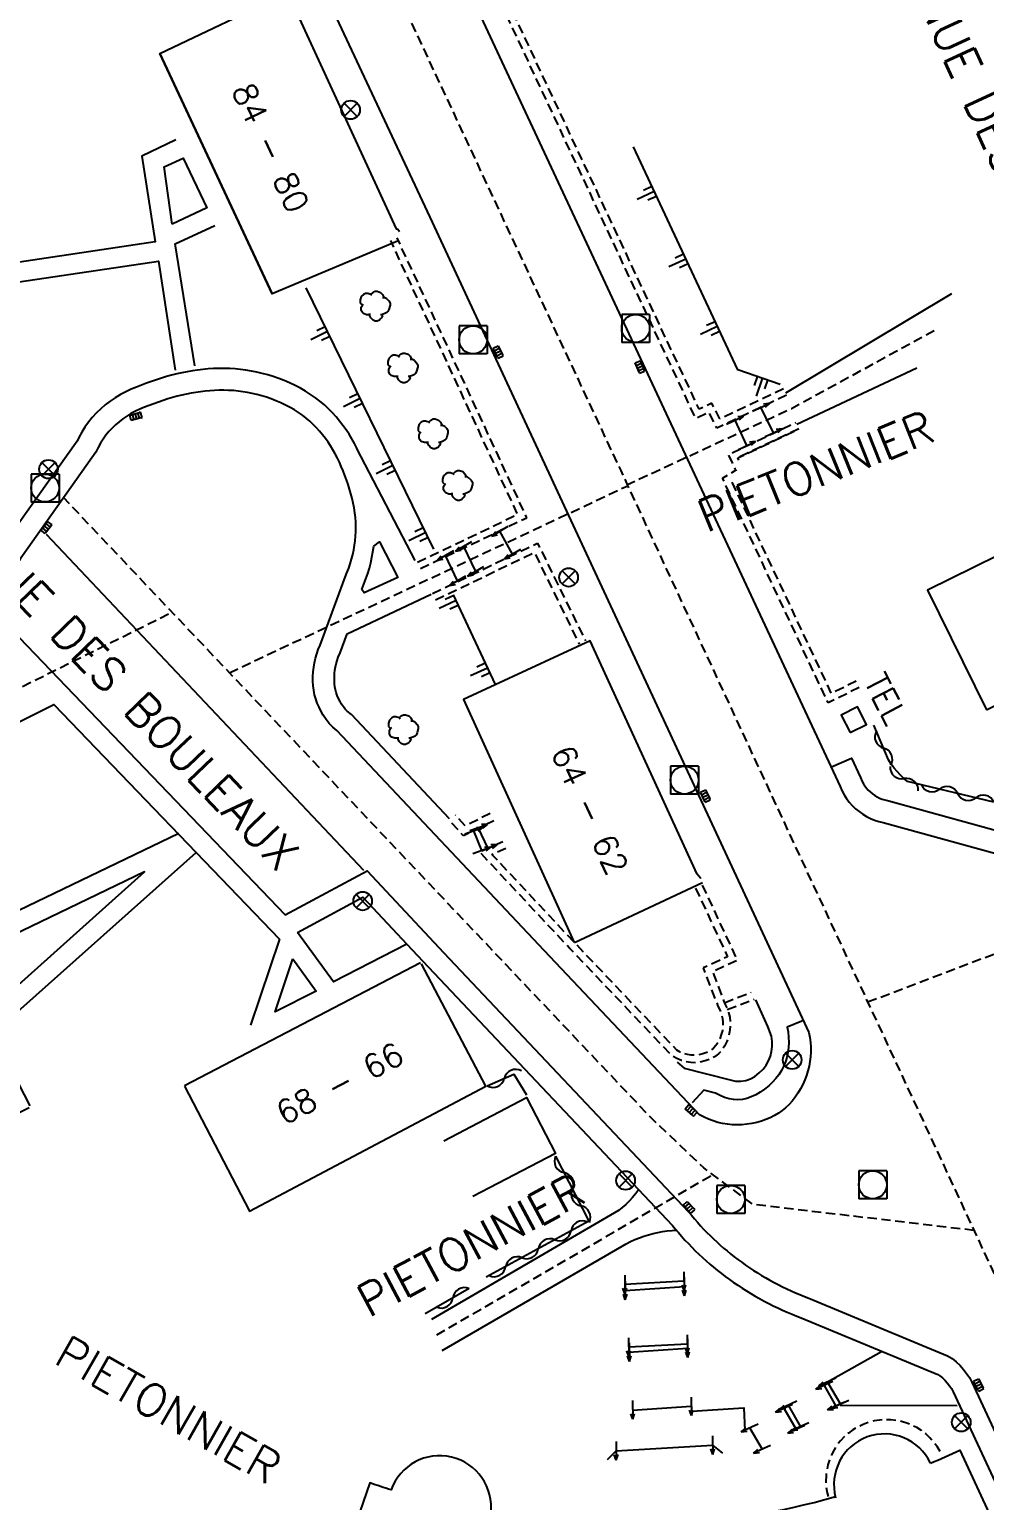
# Model space of a CAD drawing. Header units: millimetres. Extents: x 79000 to 80002, y 144000 to 145000.
# Drawn here: x 79482.6 to 79533.8, y 144551.8 to 144630.7 of the extents above; entities that cross this region are included whole.
import ezdxf
from ezdxf.enums import TextEntityAlignment as Align

# ---------------------------------------------------------------- set-up
doc = ezdxf.new("R2010")
doc.units = ezdxf.units.MM
doc.linetypes.add('DASHED', pattern=[0.75, 0.5, -0.25])
doc.layers.get('0').update_dxf_attribs({"linetype": 'CONTINUOUS'})
for name, color, linetype in [('W0001', 6, 'DASHED'), ('W0008', 7, 'CONTINUOUS'), ('W0017', 7, 'CONTINUOUS'), ('W0100', 7, 'CONTINUOUS'), ('W0105', 7, 'CONTINUOUS'), ('W0112', 1, 'DASHED'), ('W0211', 2, 'CONTINUOUS'), ('W0300', 7, 'CONTINUOUS'), ('W0310', 3, 'CONTINUOUS'), ('W0400', 7, 'CONTINUOUS'), ('W0420', 7, 'CONTINUOUS'), ('W0469', 7, 'CONTINUOUS'), ('W0984', 7, 'CONTINUOUS'), ('W0989', 7, 'CONTINUOUS'), ('W0991', 7, 'CONTINUOUS')]:
    doc.layers.add(name, color=color, linetype=linetype)
doc.styles.get("Standard").update_dxf_attribs({"font": 'romans.shx', "width": 0.85})

# ---------------------------------------------------------------- blocks, each defined once
blk = doc.blocks.new('t310o')
at = {"color": 0, "linetype": 'Continuous'}
for centre, start, end in [((-0.5, 0.375), 216.8699, 323.1304), ((0.5, -0.375), 36.8699, 143.1303)]:
    blk.add_arc(centre, 0.625, start, end, dxfattribs=at)
blk = doc.blocks.new('t211o')
at = {"color": 0, "linetype": 'Continuous'}
for p, q in [((0, 1), (0, 0)), ((-0.289, 0.5), (-0.289, 0)), ((0.289, 0.5), (0.289, 0))]:
    blk.add_line(p, q, dxfattribs=at)
blk = doc.blocks.new('t105o')
for p, q in [((-0.5, 0), (0.5, 0)), ((0.5, 0), (0.2, 0.1)), ((0.5, 0), (0.2, -0.1))]:
    blk.add_line(p, q)
blk = doc.blocks.new('T420')
for p, q in [((0.75, 0.75), (-0.75, 0.75)), ((-0.75, 0.75), (-0.75, -0.75)), ((0.75, 0.75), (0.75, -0.75)), ((0.75, -0.75), (-0.75, -0.75))]:
    blk.add_line(p, q)
blk.add_ellipse((0, 0), major_axis=(-0.53, 0.53), ratio=1, start_param=3.926991, end_param=10.210176)
blk = doc.blocks.new('T400')
for p, q in [((-0.15, 0.3), (0.15, 0.3)), ((-0.15, -0.25), (-0.15, 0.3)), ((-0.15, 0.15), (0.15, 0.15)), ((-0.15, 0), (0.15, 0)), ((0.15, 0.3), (0.15, -0.25)), ((-0.15, -0.15), (0.15, -0.15)), ((-0.15, -0.25), (-0.15, -0.3)), ((-0.15, -0.3), (0.15, -0.3)), ((0.15, -0.3), (0.15, -0.25))]:
    blk.add_line(p, q)
blk = doc.blocks.new('T300')
for p, q in [((-0.171, 0.743), (-0.057, 0.8)), ((-0.057, 0.8), (0.057, 0.8)), ((0.057, 0.8), (0.229, 0.743)), ((-0.8, 0.514), (-0.857, 0.343)), ((-0.857, 0.343), (-0.857, 0.171)), ((-0.857, 0.171), (-0.743, 0.057)), ((-0.686, 0.629), (-0.8, 0.514)), ((-0.8, -0.057), (-0.743, 0.057)), ((-0.743, 0.057), (-0.686, 0.114)), ((-0.571, 0.686), (-0.686, 0.629)), ((-0.457, 0.686), (-0.571, 0.686)), ((-0.286, 0.629), (-0.457, 0.686)), ((-0.286, 0.629), (-0.171, 0.743)), ((-0.229, 0.571), (-0.286, 0.629)), ((0.229, 0.743), (0.343, 0.629)), ((0.343, 0.629), (0.4, 0.514)), ((0.457, 0.457), (0.343, 0.457)), ((0.4, 0.514), (0.4, 0.457)), ((0.571, 0.4), (0.457, 0.457)), ((0.571, 0.4), (0.686, 0.286)), ((0.686, 0.286), (0.743, 0.171)), ((0.743, 0.057), (0.686, -0.171)), ((0.743, 0.171), (0.743, 0.057)), ((-0.8, -0.171), (-0.8, -0.057)), ((-0.8, -0.229), (-0.8, -0.171)), ((-0.743, -0.343), (-0.8, -0.229)), ((-0.686, -0.4), (-0.743, -0.343)), ((-0.514, -0.457), (-0.686, -0.4)), ((-0.4, -0.457), (-0.514, -0.457)), ((-0.4, -0.457), (-0.343, -0.457)), ((-0.343, -0.457), (-0.343, -0.4)), ((-0.343, -0.514), (-0.343, -0.457)), ((-0.286, -0.629), (-0.343, -0.514)), ((-0.171, -0.743), (-0.286, -0.629)), ((-0.057, -0.8), (-0.171, -0.743)), ((0.171, -0.743), (0.057, -0.8)), ((0.229, -0.686), (0.171, -0.743)), ((0.286, -0.457), (0.229, -0.457)), ((0.286, -0.629), (0.229, -0.686)), ((0.457, -0.4), (0.286, -0.457)), ((0.343, -0.514), (0.286, -0.629)), ((0.343, -0.514), (0.343, -0.457)), ((0.571, -0.343), (0.457, -0.4)), ((0.629, -0.286), (0.571, -0.343)), ((0.686, -0.171), (0.629, -0.286)), ((0.057, -0.8), (-0.057, -0.8))]:
    blk.add_line(p, q)
blk = doc.blocks.new('T469')
at = {"color": 0, "linetype": 'Continuous', "flags": 128}
for points in [[(-0.354, 0.354), (0.354, -0.354)], [(-0.354, -0.354), (0.354, 0.354)]]:
    blk.add_lwpolyline(points, dxfattribs=at)
at = {"color": 0, "linetype": 'Continuous'}
blk.add_circle((0, 0), 0.5, dxfattribs=at)

msp = doc.modelspace()

# ---------------------------------------------------------------- linework, layer by layer
at = {"layer": 'W0001', "flags": 128}
for points in [[(79487.73, 144672.296), (79488.18, 144668.137), (79489.567, 144661.904), (79491.224, 144656.954), (79494.008, 144650.456), (79497.174, 144643.678), (79514.287, 144607.083), (79522.29, 144589.856), (79538.58, 144554.866), (79548.618, 144532.865), (79552.5, 144523.522), (79556.651, 144511.583), (79560.167, 144498.385), (79561.827, 144488.156), (79562.656, 144478.718), (79562.745, 144470.057), (79562.089, 144463.106), (79560.52, 144456.073), (79558.712, 144450.345), (79555.048, 144442.667), (79551.395, 144436.851), (79546.259, 144430.274), (79541.64, 144425.476), (79535.15, 144420.155), (79531.507, 144417.749), (79526.075, 144414.738), (79520.899, 144412.473), (79515.107, 144410.677), (79506.391, 144409.019), (79497.251, 144408.426), (79466.285, 144406.888), (79415.071, 144405.017), (79390.291, 144403.999), (79341.387, 144401.973), (79331.745, 144403.067)], [(79527.539, 144578.582), (79554.447, 144588.787), (79567.998, 144593.567), (79580.456, 144597.415), (79594.401, 144601.371), (79605.542, 144604.38), (79612.364, 144606.063), (79620.36, 144607.932), (79628.786, 144610.153), (79635.249, 144612.184), (79640.385, 144614.146), (79642.877, 144615.232), (79644.333, 144615.926)], [(79531.113, 144614.584), (79523.45, 144610.402), (79514.645, 144606.312)], [(79533.243, 144566.33), (79521.379, 144567.721), (79518.752, 144569.684), (79515.941, 144572.343), (79484.393, 144605.632)], [(79493.29, 144596.244), (79514.664, 144606.271)], [(79463.37, 144586.193), (79490.218, 144599.486)], [(79504.417, 144560.721), (79519.233, 144569.324)]]:
    msp.add_lwpolyline(points, dxfattribs=at)
at = {"layer": 'W0008', "flags": 128}
for points in [[(79497.828, 144650.628), (79526.067, 144590.148), (79526.16, 144589.917), (79526.271, 144589.698), (79526.4, 144589.491), (79526.546, 144589.297), (79526.71, 144589.114), (79526.891, 144588.943), (79527.08, 144588.791), (79527.277, 144588.655), (79527.481, 144588.535), (79527.694, 144588.43), (79527.914, 144588.342), (79528.142, 144588.269), (79528.378, 144588.213), (79535.446, 144586.256)], [(79492.392, 144645.554), (79504.055, 144620.673), (79524.382, 144576.95), (79524.432, 144576.682), (79524.466, 144576.417), (79524.484, 144576.154), (79524.486, 144575.895), (79524.473, 144575.638), (79524.443, 144575.385), (79524.398, 144575.134), (79524.338, 144574.886), (79524.261, 144574.64), (79524.169, 144574.398), (79524.06, 144574.158), (79523.937, 144573.922), (79523.797, 144573.688), (79523.649, 144573.471), (79523.49, 144573.27), (79523.32, 144573.083), (79523.14, 144572.912), (79522.949, 144572.756), (79522.748, 144572.614), (79522.536, 144572.487), (79522.314, 144572.374), (79522.082, 144572.276), (79521.84, 144572.192), (79521.588, 144572.121), (79521.32, 144572.063), (79521.054, 144572.022), (79520.79, 144571.997), (79520.529, 144571.989), (79520.269, 144571.998), (79520.012, 144572.024), (79519.757, 144572.067), (79519.505, 144572.126), (79519.254, 144572.202), (79519.006, 144572.295), (79518.76, 144572.405), (79518.517, 144572.531), (79510.478, 144581.029), (79499.049, 144593.15), (79498.838, 144593.324), (79498.647, 144593.517), (79498.476, 144593.728), (79498.326, 144593.958), (79498.208, 144594.171), (79498.102, 144594.387), (79498.008, 144594.608), (79497.928, 144594.834), (79497.864, 144595.065), (79497.817, 144595.302), (79497.787, 144595.545), (79497.774, 144595.795), (79497.774, 144596.043), (79497.788, 144596.289), (79497.815, 144596.533), (79497.856, 144596.774), (79497.91, 144597.014), (79497.978, 144597.25), (79498.059, 144597.485), (79498.154, 144597.717), (79499.496, 144601.36), (79499.601, 144601.603), (79499.695, 144601.846), (79499.779, 144602.091), (79499.852, 144602.336), (79499.916, 144602.581), (79499.969, 144602.828), (79500.012, 144603.075), (79500.045, 144603.323), (79500.067, 144603.571), (79500.08, 144603.821), (79500.082, 144604.071), (79500.074, 144604.322), (79500.056, 144604.573), (79500.028, 144604.825), (79499.989, 144605.078), (79499.941, 144605.332), (79499.882, 144605.586), (79499.813, 144605.841), (79499.738, 144606.092), (79499.659, 144606.34), (79499.576, 144606.585), (79499.488, 144606.827), (79499.396, 144607.065), (79499.298, 144607.299), (79499.195, 144607.53), (79499.086, 144607.756), (79498.971, 144607.977), (79498.85, 144608.194), (79498.722, 144608.406), (79498.587, 144608.613), (79498.445, 144608.814), (79498.294, 144609.009), (79498.136, 144609.199), (79497.97, 144609.382), (79497.795, 144609.56), (79497.611, 144609.73), (79497.417, 144609.894), (79497.214, 144610.05), (79497.002, 144610.199), (79496.779, 144610.341), (79496.545, 144610.475), (79496.3, 144610.601), (79496.045, 144610.72), (79495.79, 144610.829), (79495.535, 144610.927), (79495.28, 144611.016), (79495.026, 144611.094), (79494.772, 144611.163), (79494.518, 144611.223), (79494.264, 144611.273), (79494.011, 144611.315), (79493.758, 144611.347), (79493.505, 144611.371), (79493.253, 144611.387), (79493.001, 144611.395), (79492.749, 144611.394), (79492.497, 144611.386), (79492.245, 144611.37), (79491.994, 144611.347), (79491.743, 144611.317), (79491.492, 144611.28), (79491.241, 144611.237), (79490.99, 144611.187), (79490.74, 144611.13), (79490.489, 144611.068), (79490.239, 144611), (79489.989, 144610.926), (79489.74, 144610.846), (79489.49, 144610.762), (79489.241, 144610.672), (79488.991, 144610.578), (79488.742, 144610.479), (79488.493, 144610.375), (79488.247, 144610.264), (79488.012, 144610.141), (79487.788, 144610.007), (79487.574, 144609.863), (79487.371, 144609.708), (79487.178, 144609.541), (79486.997, 144609.364), (79486.825, 144609.176), (79486.665, 144608.977), (79486.515, 144608.767), (79486.375, 144608.546), (79486.247, 144608.314), (79486.129, 144608.072), (79480.308, 144599.888), (79496.289, 144583.256), (79500.685, 144585.62), (79504.782, 144581.234), (79517.926, 144567.332), (79518.083, 144567.139), (79518.243, 144566.95), (79518.405, 144566.764), (79518.571, 144566.581), (79518.739, 144566.401), (79518.91, 144566.224), (79519.084, 144566.05), (79519.261, 144565.879), (79519.441, 144565.711), (79519.624, 144565.546), (79519.809, 144565.384), (79519.998, 144565.225), (79520.189, 144565.069), (79520.383, 144564.916), (79520.58, 144564.767), (79520.781, 144564.62), (79520.991, 144564.471), (79521.203, 144564.326), (79521.417, 144564.185), (79521.633, 144564.048), (79521.852, 144563.914), (79522.072, 144563.784), (79522.295, 144563.659), (79522.519, 144563.537), (79522.746, 144563.419), (79522.974, 144563.304), (79523.205, 144563.194), (79523.437, 144563.087), (79523.672, 144562.984), (79523.909, 144562.885), (79524.148, 144562.79), (79524.388, 144562.699), (79531.822, 144559.606), (79532.066, 144559.452), (79532.293, 144559.275), (79532.503, 144559.077), (79532.685, 144558.874), (79532.85, 144558.66), (79533, 144558.435), (79533.135, 144558.198), (79539.557, 144544.376)], [(79523.156, 144611.251), (79532.051, 144616.583)], [(79500.137, 144608.27), (79500.133, 144608.279), (79500.001, 144608.532), (79499.861, 144608.782), (79499.713, 144609.029), (79499.554, 144609.271), (79499.386, 144609.508), (79499.208, 144609.74), (79499.019, 144609.967), (79498.819, 144610.187), (79498.609, 144610.4), (79498.387, 144610.606), (79498.153, 144610.804), (79497.908, 144610.993), (79497.651, 144611.173), (79497.383, 144611.343), (79497.104, 144611.503), (79496.815, 144611.651), (79496.521, 144611.789), (79496.23, 144611.913), (79495.938, 144612.026), (79495.645, 144612.127), (79495.352, 144612.218), (79495.059, 144612.298), (79494.766, 144612.366), (79494.473, 144612.425), (79494.18, 144612.472), (79493.888, 144612.51), (79493.597, 144612.538), (79493.307, 144612.556), (79493.017, 144612.564), (79492.729, 144612.564), (79492.442, 144612.555), (79492.156, 144612.537), (79491.871, 144612.511), (79491.588, 144612.477), (79491.306, 144612.436), (79491.026, 144612.387), (79490.747, 144612.331), (79490.47, 144612.269), (79490.194, 144612.2), (79489.919, 144612.125), (79489.646, 144612.044), (79489.375, 144611.958), (79489.105, 144611.866), (79488.836, 144611.77), (79488.568, 144611.668), (79488.302, 144611.563), (79488.026, 144611.448), (79487.734, 144611.315), (79487.442, 144611.163), (79487.161, 144610.995), (79486.891, 144610.813), (79486.633, 144610.615), (79486.387, 144610.404), (79486.155, 144610.177), (79485.937, 144609.938), (79485.733, 144609.685), (79485.543, 144609.42), (79485.369, 144609.143), (79485.209, 144608.855), (79485.119, 144608.671), (79479.442, 144600.69)], [(79530.175, 144612.584), (79523.743, 144609.554)], [(79503.264, 144602.262), (79500.137, 144608.27)], [(79483.454, 144603.682), (79500.489, 144585.653)], [(79505.102, 144588.409), (79499.837, 144593.993), (79499.614, 144594.177), (79499.505, 144594.286), (79499.408, 144594.406), (79499.313, 144594.553), (79499.229, 144594.704), (79499.149, 144594.867), (79499.082, 144595.025), (79499.027, 144595.18), (79498.985, 144595.332), (79498.955, 144595.484), (79498.935, 144595.644), (79498.925, 144595.826), (79498.926, 144596.011), (79498.936, 144596.194), (79498.956, 144596.373), (79498.986, 144596.551), (79499.026, 144596.727), (79499.076, 144596.903), (79499.137, 144597.078), (79499.228, 144597.3), (79499.608, 144598.332), (79504.125, 144600.463)], [(79474.837, 144590.039), (79483.87, 144594.54), (79495.972, 144581.946)], [(79525.592, 144591.201), (79526.678, 144591.665), (79527.163, 144590.625), (79527.249, 144590.412), (79527.314, 144590.285), (79527.387, 144590.167), (79527.471, 144590.055), (79527.566, 144589.949), (79527.677, 144589.845), (79527.796, 144589.749), (79527.921, 144589.662), (79528.048, 144589.587), (79528.18, 144589.522), (79528.318, 144589.467), (79528.463, 144589.421), (79528.677, 144589.37), (79535.809, 144587.395)], [(79500.131, 144584.035), (79500.449, 144584.206)], [(79502.808, 144581.687), (79503.957, 144580.458), (79517.074, 144566.584), (79517.211, 144566.416), (79517.383, 144566.212), (79517.558, 144566.012), (79517.736, 144565.814), (79517.918, 144565.62), (79518.102, 144565.429), (79518.29, 144565.242), (79518.481, 144565.057), (79518.675, 144564.876), (79518.872, 144564.698), (79519.072, 144564.524), (79519.275, 144564.353), (79519.481, 144564.185), (79519.69, 144564.02), (79519.903, 144563.859), (79520.118, 144563.701), (79520.344, 144563.541), (79520.572, 144563.385), (79520.802, 144563.234), (79521.034, 144563.086), (79521.269, 144562.942), (79521.506, 144562.803), (79521.745, 144562.668), (79521.987, 144562.537), (79522.23, 144562.41), (79522.476, 144562.287), (79522.724, 144562.168), (79522.974, 144562.053), (79523.226, 144561.943), (79523.481, 144561.837), (79523.737, 144561.734), (79523.97, 144561.646), (79531.297, 144558.598), (79531.413, 144558.524), (79531.554, 144558.414), (79531.691, 144558.285), (79531.814, 144558.148), (79531.93, 144557.998), (79532.035, 144557.841), (79532.127, 144557.679), (79538.531, 144543.896)], [(79517.317, 144575.362), (79517.691, 144575.034), (79520.168, 144574.401), (79520.457, 144574.343), (79520.733, 144574.333), (79520.998, 144574.372), (79521.252, 144574.458), (79521.493, 144574.593), (79521.724, 144574.776), (79521.925, 144574.983), (79522.092, 144575.201), (79522.225, 144575.43), (79522.323, 144575.671), (79522.387, 144575.923), (79522.416, 144576.187), (79522.412, 144576.462), (79522.373, 144576.748), (79522.185, 144577.263), (79521.548, 144578.689)], [(79524.095, 144577.596), (79523.217, 144577.223), (79523.268, 144576.984), (79523.295, 144576.69), (79523.302, 144576.406), (79523.289, 144576.131), (79523.254, 144575.866), (79523.199, 144575.61), (79523.123, 144575.364), (79523.027, 144575.127), (79522.91, 144574.9), (79522.772, 144574.682), (79522.613, 144574.474), (79522.434, 144574.276), (79522.234, 144574.087), (79522.013, 144573.908), (79521.772, 144573.738), (79521.535, 144573.598), (79521.297, 144573.488), (79521.059, 144573.408), (79520.821, 144573.358), (79520.581, 144573.338), (79520.341, 144573.347), (79520.101, 144573.387), (79519.859, 144573.457), (79519.617, 144573.557), (79519.375, 144573.687), (79518.757, 144573.858), (79518.124, 144573.18)], [(79515.262, 144568.517), (79515.101, 144568.304), (79514.93, 144568.1), (79514.748, 144567.905), (79514.562, 144567.724), (79514.367, 144567.554), (79514.163, 144567.394), (79504.132, 144561.558)], [(79504.701, 144559.884), (79514.365, 144565.49), (79514.59, 144565.614), (79514.819, 144565.729), (79515.052, 144565.835), (79515.289, 144565.931), (79515.53, 144566.017), (79515.775, 144566.094), (79516.026, 144566.163), (79516.279, 144566.22), (79516.534, 144566.268), (79516.79, 144566.306), (79517.048, 144566.333), (79517.308, 144566.35)]]:
    msp.add_lwpolyline(points, dxfattribs=at)
msp.add_lwpolyline([(79500.393, 144600.713, 0.075094), (79501.038, 144603.028), (79501.338, 144603.256), (79502.338, 144601.352), (79500.531, 144600.519)], format="xyb", close=True, dxfattribs=at)
at = {"layer": 'W0017', "flags": 128}
for points in [[(79490.414, 144624.816), (79488.601, 144623.947), (79489.315, 144619.348), (79479.152, 144617.826), (79478.72, 144618.619)], [(79491.443, 144612.711), (79490.38, 144619.242), (79492.517, 144620.238)], [(79479.481, 144600.651), (79472.872, 144607.471), (79479.578, 144616.851), (79489.491, 144618.32), (79490.38, 144612.463)], [(79490.588, 144587.615), (79479.111, 144582.115)], [(79481.432, 144577.615), (79491.504, 144586.607)], [(79495.972, 144581.953), (79494.418, 144577.342)], [(79525.382, 144558.208), (79528.274, 144559.83)], [(79518.097, 144556.628), (79520.898, 144556.805), (79520.949, 144555.596)], [(79526.058, 144556.948), (79532.337, 144556.931)]]:
    msp.add_lwpolyline(points, dxfattribs=at)
for points in [[(79490.214, 144620.299), (79489.791, 144623.385), (79490.811, 144623.847), (79492.078, 144621.173)], [(79479.593, 144581.171), (79480.92, 144578.58), (79488.731, 144585.557)], [(79496.942, 144582.313), (79500.448, 144584.207), (79502.808, 144581.687), (79498.874, 144579.665)], [(79496.694, 144580.902), (79497.955, 144579.166), (79495.754, 144578.057)]]:
    msp.add_lwpolyline(points, close=True, dxfattribs=at)
at = {"layer": 'W0100', "flags": 128}
for points in [[(79502.4, 144619.43), (79495.592, 144616.569), (79489.558, 144629.448), (79496.412, 144632.727), (79502.235, 144620.057), (79502.335, 144620.04), (79502.416, 144619.905)], [(79489.562, 144629.447), (79495.596, 144616.571)], [(79522.492, 144609.118), (79521.825, 144610.458)], [(79521.06, 144608.429), (79520.428, 144609.788)], [(79508.48, 144602.598), (79507.808, 144603.828)], [(79505.538, 144601.169), (79504.885, 144602.525)], [(79505.855, 144603.008), (79506.505, 144601.674)], [(79518.581, 144585.235), (79518.562, 144585.23), (79518.392, 144585.432), (79512.644, 144597.946), (79505.85, 144594.813), (79511.798, 144581.764)], [(79506.399, 144587.766), (79506.824, 144586.71)], [(79507.167, 144586.842), (79506.663, 144587.901)], [(79482.611, 144573.006), (79476.032, 144585.731), (79469.298, 144582.19), (79475.886, 144569.541), (79482.547, 144572.918)], [(79518.682, 144584.966), (79511.811, 144581.759)], [(79490.881, 144574.071), (79494.378, 144567.362), (79507.047, 144574.069), (79503.592, 144580.627)], [(79503.552, 144580.683), (79490.886, 144574.091)], [(79504.794, 144571.14), (79509.226, 144573.454), (79510.79, 144570.458), (79506.358, 144568.144)], [(79517.685, 144563.602), (79514.508, 144563.433)], [(79514.523, 144563.114), (79517.708, 144563.32)], [(79514.715, 144559.797), (79517.882, 144560.008)], [(79517.866, 144560.226), (79514.721, 144560.074)], [(79525.843, 144556.905), (79525.219, 144558.018)], [(79525.38, 144558.193), (79526.077, 144557.003)], [(79514.919, 144556.696), (79518.076, 144556.893)], [(79523.705, 144555.667), (79523.063, 144556.785)], [(79523.282, 144556.955), (79523.928, 144555.799)], [(79521.214, 144555.73), (79521.872, 144554.591)], [(79513.583, 144554.035), (79514.044, 144554.5), (79519.223, 144554.812), (79519.744, 144554.376)]]:
    msp.add_lwpolyline(points, dxfattribs=at)
for points in [[(79533.922, 144594.244), (79543.935, 144599.155), (79540.771, 144605.606), (79530.755, 144600.676)], [(79526.601, 144593.03), (79527.475, 144593.461), (79527.002, 144594.421), (79526.117, 144593.959)]]:
    msp.add_lwpolyline(points, close=True, dxfattribs=at)
for points in [[(79530.911, 144553.841, 0.916613), (79525.822, 144551.993)], [(79530.91, 144553.841, 0.010279), (79532.477, 144554.548), (79540.396, 144537.486), (79548.904, 144514.95, 0.168853), (79548.061, 144513.857), (79553.207, 144504.623)], [(79507.318, 144551.144, 0.895086), (79501.97, 144552.411, -0.007184), (79500.83, 144552.787), (79499.194, 144548.062)], [(79507.122, 144551.144, 0.113424), (79525.822, 144552.048)]]:
    msp.add_lwpolyline(points, format="xyb", dxfattribs=at)
at = {"layer": 'W0112', "flags": 128}
for points in [[(79523.029, 144611.461), (79519.616, 144609.859), (79519.173, 144610.701), (79518.498, 144610.375), (79506.272, 144636.436), (79506.042, 144636.299), (79499.918, 144649.102)], [(79523.188, 144611.121), (79519.45, 144609.367), (79519.01, 144610.205), (79518.319, 144609.872), (79506.108, 144635.902), (79505.88, 144635.767), (79499.579, 144648.94)], [(79503.388, 144602.171), (79508.759, 144604.737), (79501.947, 144619.417)], [(79503.549, 144601.833), (79509.256, 144604.558), (79502.288, 144619.575)], [(79527.092, 144595.452), (79525.422, 144594.623), (79519.752, 144606.68), (79520.488, 144607.123), (79520.472, 144607.084), (79520.072, 144607.946), (79523.683, 144609.658)], [(79526.925, 144595.788), (79525.599, 144595.13), (79520.236, 144606.533), (79520.296, 144606.569)], [(79504.189, 144600.494), (79509.832, 144603.189), (79512.398, 144597.946)], [(79504.35, 144600.155), (79509.658, 144602.69), (79512.061, 144597.781)], [(79507.481, 144588.305), (79505.861, 144587.488), (79505.102, 144588.304)], [(79507.285, 144588.693), (79505.957, 144588.023), (79505.42, 144588.6)], [(79518.664, 144584.855), (79520.543, 144580.814), (79519.219, 144580.201), (79519.866, 144578.52), (79519.988, 144578.273), (79520.079, 144578.023), (79520.139, 144577.769), (79520.168, 144577.511), (79520.165, 144577.25), (79520.132, 144576.986), (79520.068, 144576.718), (79519.976, 144576.456), (79519.859, 144576.215), (79519.714, 144575.997), (79519.538, 144575.805), (79519.326, 144575.642), (79519.075, 144575.511), (79518.813, 144575.416), (79518.554, 144575.355), (79518.298, 144575.326), (79518.044, 144575.331), (79517.793, 144575.368), (79517.545, 144575.439), (79517.3, 144575.543), (79517.058, 144575.68), (79511.546, 144581.465), (79506.715, 144586.63), (79508.008, 144587.209)], [(79518.306, 144584.688), (79520.017, 144581.006), (79518.717, 144580.405), (79519.504, 144578.361), (79519.624, 144578.118), (79519.7, 144577.909), (79519.749, 144577.701), (79519.772, 144577.491), (79519.77, 144577.277), (79519.743, 144577.057), (79519.688, 144576.83), (79519.61, 144576.608), (79519.515, 144576.411), (79519.402, 144576.242), (79519.27, 144576.098), (79519.112, 144575.976), (79518.916, 144575.874), (79518.7, 144575.796), (79518.486, 144575.745), (79518.279, 144575.722), (79518.077, 144575.726), (79517.877, 144575.756), (79517.677, 144575.813), (79517.475, 144575.898), (79517.303, 144575.995), (79511.834, 144581.737), (79507.382, 144586.495), (79508.17, 144586.848)], [(79519.866, 144578.542), (79521.298, 144579.102)], [(79520.01, 144578.174), (79521.442, 144578.733)]]:
    msp.add_lwpolyline(points, dxfattribs=at)
msp.add_lwpolyline([(79523.843, 144609.319), (79520.569, 144607.767), (79520.625, 144607.644), (79520.569, 144607.767)], close=True, dxfattribs=at)
msp.add_lwpolyline([(79531.424, 144554.471, 0.905686), (79525.442, 144551.96)], format="xyb", dxfattribs=at)
at = {"layer": 'W0211', "flags": 128}
for points in [[(79522.853, 144611.705), (79520.571, 144612.481), (79514.975, 144624.442)], [(79504.264, 144602.876), (79497.415, 144616.889)], [(79507.565, 144595.604), (79505.316, 144600.428)]]:
    msp.add_lwpolyline(points, dxfattribs=at)
at = {"layer": 'W0310', "flags": 128}
for points in [[(79534.315, 144589.303), (79529.676, 144590.409), (79529.483, 144590.577), (79529.3, 144590.753), (79529.124, 144590.937), (79528.958, 144591.13), (79528.801, 144591.339), (79528.665, 144591.561), (79527.876, 144593.438)], [(79507.126, 144574.085), (79508.552, 144574.703), (79509.236, 144573.599)], [(79510.795, 144570.319), (79512.572, 144566.828), (79507.077, 144563.815)], [(79506.15, 144563.214), (79503.796, 144561.854)]]:
    msp.add_lwpolyline(points, dxfattribs=at)

# ---------------------------------------------------------------- block references
at = {"layer": 'W0105'}
for p, rotation in [((79521.815, 144610.478), 24.5363446361514), ((79520.428, 144609.788), 24.5363446361514), ((79522.492, 144609.118), 24.5363446361514), ((79521.06, 144608.429), 24.5363446361514), ((79507.808, 144603.828), 210.540977108962), ((79505.855, 144603.008), 210.540977108962), ((79504.885, 144602.525), 210.540977108962), ((79508.48, 144602.598), 210.540977108962), ((79506.505, 144601.674), 210.540977108962), ((79505.538, 144601.169), 210.540977108962), ((79506.399, 144587.766), 19.46372846567208), ((79506.657, 144587.937), 19.46372846567208), ((79506.824, 144586.71), 19.46372846567208), ((79507.167, 144586.842), 19.46372846567208), ((79514.508, 144563.433), 270.6274027028964), ((79517.685, 144563.602), 270.6274027028964), ((79517.708, 144563.32), 270.6274027028964), ((79514.528, 144563.114), 270.6274027028964), ((79517.866, 144560.226), 270.6274027028964), ((79514.721, 144560.074), 270.6274027028964), ((79514.75, 144559.799), 270.6274027028964), ((79517.882, 144560.008), 270.6274027028964), ((79525.219, 144558.018), 204.3656239051834), ((79525.38, 144558.193), 204.3656239051834), ((79514.928, 144556.697), 270.6274027028964), ((79518.076, 144556.893), 270.6274027028964), ((79523.059, 144556.79), 204.3656239051834), ((79523.282, 144556.955), 204.3656239051834), ((79525.843, 144556.905), 204.3656239051834), ((79526.077, 144557.003), 204.3656239051834), ((79521.214, 144555.73), 204.3656239051834), ((79523.705, 144555.667), 204.3656239051834), ((79523.928, 144555.799), 204.3656239051834), ((79519.223, 144554.812), 270.6274027028964), ((79514.044, 144554.5), 270.6274027028964), ((79521.872, 144554.591), 204.3656239051834)]:
    msp.add_blockref('t105o', p, dxfattribs=dict(at, rotation=rotation))
at = {"layer": 'W0211'}
for p, rotation in [((79516.083, 144622.073), 115.0728113774166), ((79517.778, 144618.45), 115.0728113774166), ((79519.473, 144614.827), 115.0728113774166), ((79498.556, 144614.555), 116.0471894822345), ((79521.906, 144612.027), 161.2241310805613), ((79500.312, 144610.961), 116.0471894822345), ((79502.068, 144607.368), 116.0471894822345), ((79503.825, 144603.774), 116.0471894822345), ((79505.452, 144600.136), 115.0036441645974), ((79507.143, 144596.51), 115.0036441645974)]:
    msp.add_blockref('t211o', p, dxfattribs=dict(at, rotation=rotation))
at = {"layer": 'W0300'}
for p in [(79501.17, 144615.901), (79502.653, 144612.586), (79504.275, 144609.053), (79505.588, 144606.285), (79502.686, 144593.187)]:
    msp.add_blockref('T300', p, dxfattribs=at)
at = {"layer": 'W0310'}
for p, rotation in [((79528.398, 144592.198), 112.8241730988445), ((79529.502, 144590.561), 138.9119405666041), ((79531.397, 144589.999), 166.5826660926804), ((79533.342, 144589.535), 166.5826660926804), ((79508.043, 144574.482), 23.42689324209075), ((79511.248, 144569.428), 296.9701883020265), ((79512.155, 144567.646), 296.9701883020265), ((79511.622, 144566.307), 208.7343424921183), ((79509.868, 144565.346), 208.7343424921183), ((79508.115, 144564.384), 208.7343424921183), ((79505.284, 144562.714), 209.9968422741131)]:
    msp.add_blockref('t310o', p, dxfattribs=dict(at, rotation=rotation))
at = {"layer": 'W0400'}
for p, rotation in [((79507.707, 144613.446), 26.50935228649938), ((79515.316, 144612.643), 22.87264296060368), ((79488.278, 144609.996), 105.8289411648912), ((79483.472, 144604.032), 142.2821375082579), ((79518.83, 144589.629), 26.27029317124112), ((79518.065, 144572.764), 48.16553409009217), ((79517.945, 144567.562), 42.41327011686591), ((79533.495, 144558.039), 27.28871230526384)]:
    msp.add_blockref('T400', p, dxfattribs=dict(at, rotation=rotation))
at = {"layer": 'W0420'}
for p in [(79515.092, 144614.711), (79506.37, 144614.099), (79483.403, 144606.149), (79517.712, 144590.482), (79527.814, 144568.776), (79520.194, 144567.994)]:
    msp.add_blockref('T420', p, dxfattribs=at)
at = {"layer": 'W0469'}
for p in [(79499.797, 144626.43), (79483.585, 144607.156), (79511.495, 144601.356), (79500.443, 144583.994), (79523.489, 144575.48), (79514.552, 144569.008), (79532.562, 144556.039)]:
    msp.add_blockref('T469', p, dxfattribs=at)

# ---------------------------------------------------------------- texts
at = {"layer": 'W0984'}
msp.add_text('TEL', height=1.25, rotation=297.53233, dxfattribs=at).set_placement((79528.508, 144594.843), align=Align.MIDDLE)
at = {"layer": 'W0989'}
for s, rotation, p in [('AVENUE DES BOULEAUX', 294.46663, (79535.045, 144623.739)), ('PIETONNIER', 21.98055, (79524.761, 144607.045)), ('AVENUE DES BOULEAUX', 313.98182, (79486.882, 144596.097)), ('PIETONNIER', 28.14786, (79506.251, 144565.541)), ('PIETONNIER', 330.38112, (79490.022, 144556.712))]:
    msp.add_text(s, height=1.75, rotation=rotation, dxfattribs=at).set_placement(p, align=Align.MIDDLE)
at = {"layer": 'W0991'}
for s, rotation, p in [('84 - 80', 294.68368, (79495.503, 144624.396)), ('64 - 62', 294.68368, (79512.631, 144588.879)), ('68 - 66', 27.62811, (79499.214, 144574.214))]:
    msp.add_text(s, height=1.25, rotation=rotation, dxfattribs=at).set_placement(p, align=Align.MIDDLE)

doc.saveas('drawing.dxf')
